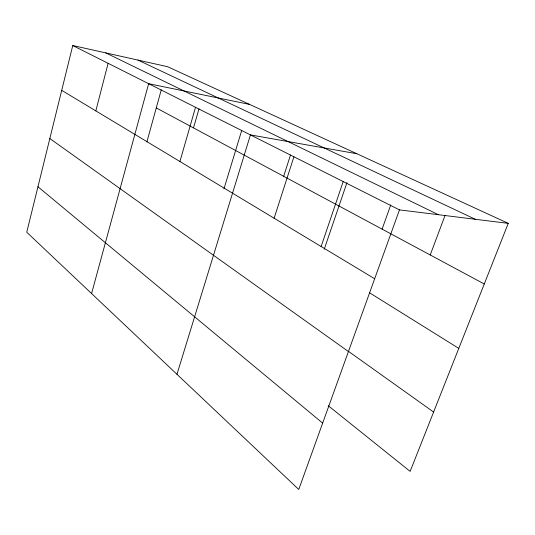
<?xml version="1.0" encoding="UTF-8"?>
<svg xmlns="http://www.w3.org/2000/svg" width="535" height="535" viewBox="0 0 535 535"><rect width="100%" height="100%" fill="white"/><g stroke="black" fill="none" stroke-linecap="round" stroke-linejoin="round"><path stroke-width="0.8" d="M508.25 223.362L167.642 66.721L72.76 45.528L26.75 232.23L298.757 489.471L399.471 209.88L508.25 223.362L410.138 471.382L328.236 405.711M95.832 110.885L108.117 63.317M91.585 293.548L148.636 83.701L249.624 104.425M146.864 141.989L161.302 89.693M179.921 161.51L195.529 107.288M193.496 127.892L198.987 108.913M223.978 188.815L241.653 130.64M176.965 374.293L250.434 134.907L356.818 153.726M283.67 176.296L290.518 154.963M274.127 218.22L293.922 156.782M321.12 246.515L343.189 181.566M324.223 249.283L346.974 182.589M382.104 229.14L390.771 204.872M430.227 254.968L445.1 215.297M137.97 60.094L475.314 219.283M105.756 52.898L438.459 214.716M72.76 45.528L399.471 209.88M156.273 107.91L484.269 283.978M61.712 90.348L374.66 278.748M369.725 292.899L458.796 348.385M348.626 351.455L433.611 412.05M49.835 138.538L348.439 351.542M37.958 186.755L322.659 423.111"/></g></svg>
